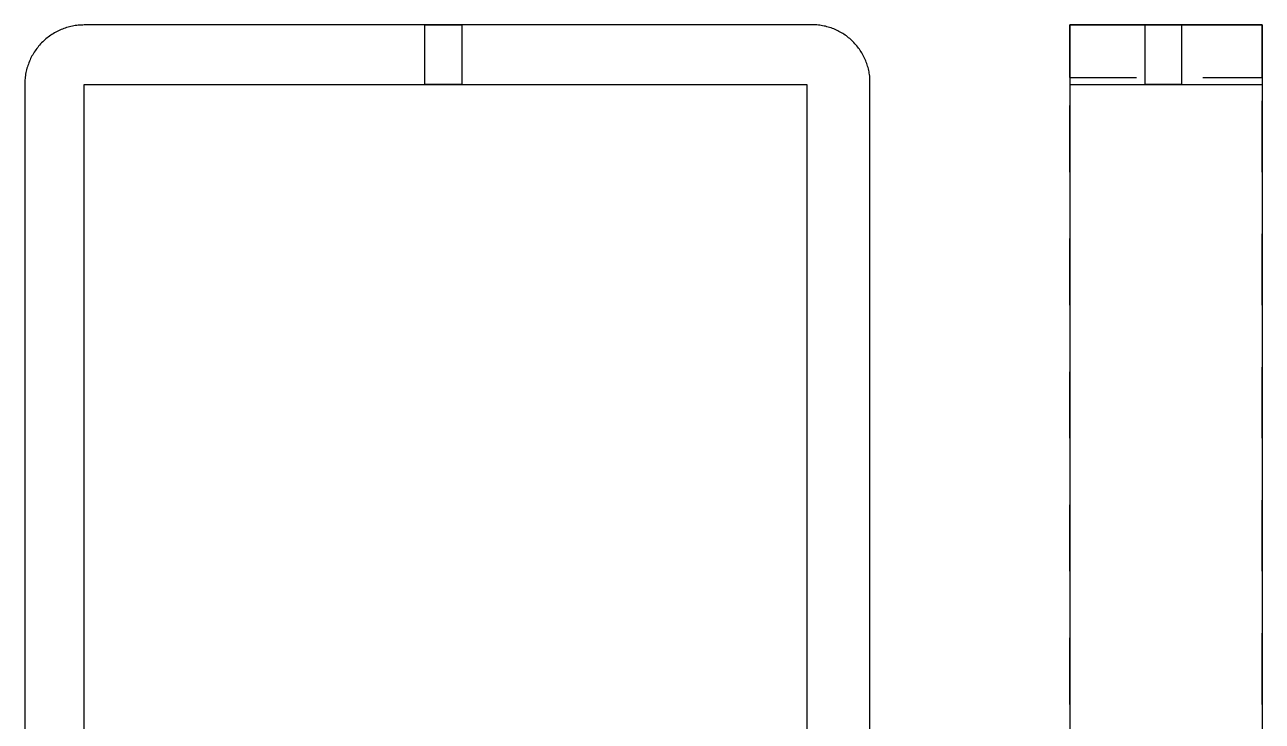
# Model space of a CAD drawing. Extents: x 0 to 1.86, y 0 to 2.09.
# Drawn here: x 0 to 1.86, y 1.047 to 2.094 of the extents above; entities that cross this region are included whole.
import ezdxf

# ---------------------------------------------------------------- set-up
doc = ezdxf.new("R2010")
doc.units = 0
doc.linetypes.add('HIDDEN', pattern=[0.075186, 0.050149, -0.025037])
for name, color, linetype in [('FRONT', 7, 'CONTINUOUS'), ('FRONT_HID', 7, 'HIDDEN'), ('LEFT', 7, 'CONTINUOUS'), ('LEFT_HID', 7, 'HIDDEN')]:
    doc.layers.add(name, color=color, linetype=linetype)

msp = doc.modelspace()

# ---------------------------------------------------------------- linework, layer by layer
at = {"layer": 'FRONT'}
for p, q in [((0.048565, 2.083345), (0.046597, 2.082304)), ((0.050559, 2.084336), (0.048565, 2.083345)), ((0.052577, 2.085277), (0.050559, 2.084336)), ((0.054618, 2.086167), (0.052577, 2.085277)), ((0.056681, 2.087007), (0.054618, 2.086167)), ((0.058764, 2.087794), (0.056681, 2.087007)), ((0.060865, 2.08853), (0.058764, 2.087794)), ((0.062985, 2.089212), (0.060865, 2.08853)), ((0.065121, 2.089842), (0.062985, 2.089212)), ((0.067272, 2.090418), (0.065121, 2.089842)), ((0.069436, 2.090941), (0.067272, 2.090418)), ((0.071613, 2.091409), (0.069436, 2.090941)), ((0.073801, 2.091823), (0.071613, 2.091409)), ((0.075998, 2.092183), (0.073801, 2.091823)), ((0.078204, 2.092487), (0.075998, 2.092183)), ((0.080417, 2.092736), (0.078204, 2.092487)), ((0.082635, 2.09293), (0.080417, 2.092736)), ((0.084858, 2.093069), (0.082635, 2.09293)), ((0.087083, 2.093152), (0.084858, 2.093069)), ((0.089309, 2.09318), (0.087083, 2.093152)), ((1.175411, 2.09318), (0.089309, 2.09318)), ((1.177579, 2.09335), (1.175411, 2.09318)), ((1.17975, 2.093466), (1.177579, 2.09335)), ((1.181923, 2.093527), (1.17975, 2.093466)), ((1.184097, 2.093535), (1.181923, 2.093527)), ((1.186271, 2.093488), (1.184097, 2.093535)), ((1.188443, 2.093387), (1.186271, 2.093488)), ((1.190611, 2.093232), (1.188443, 2.093387)), ((1.192775, 2.093023), (1.190611, 2.093232)), ((1.194933, 2.09276), (1.192775, 2.093023)), ((1.197084, 2.092443), (1.194933, 2.09276)), ((1.199227, 2.092073), (1.197084, 2.092443)), ((1.201359, 2.091649), (1.199227, 2.092073)), ((1.20348, 2.091172), (1.201359, 2.091649)), ((1.205589, 2.090643), (1.20348, 2.091172)), ((1.207684, 2.090061), (1.205589, 2.090643)), ((1.209764, 2.089428), (1.207684, 2.090061)), ((1.211827, 2.088742), (1.209764, 2.089428)), ((1.213872, 2.088006), (1.211827, 2.088742)), ((1.215899, 2.087218), (1.213872, 2.088006)), ((1.217905, 2.08638), (1.215899, 2.087218)), ((1.21989, 2.085493), (1.217905, 2.08638)), ((1.221852, 2.084556), (1.21989, 2.085493)), ((1.22379, 2.083571), (1.221852, 2.084556)), ((1.225703, 2.082538), (1.22379, 2.083571)), ((0.023841, 2.064617), (0.022347, 2.062966)), ((0.025376, 2.06623), (0.023841, 2.064617)), ((0.02695, 2.067804), (0.025376, 2.06623)), ((0.028564, 2.069339), (0.02695, 2.067804)), ((0.030215, 2.070833), (0.028564, 2.069339)), ((0.031902, 2.072286), (0.030215, 2.070833)), ((0.033626, 2.073696), (0.031902, 2.072286)), ((0.035384, 2.075062), (0.033626, 2.073696)), ((0.037176, 2.076385), (0.035384, 2.075062)), ((0.039, 2.077662), (0.037176, 2.076385)), ((0.040855, 2.078893), (0.039, 2.077662)), ((0.04274, 2.080078), (0.040855, 2.078893)), ((0.044655, 2.081215), (0.04274, 2.080078)), ((0.046597, 2.082304), (0.044655, 2.081215)), ((1.227589, 2.081457), (1.225703, 2.082538)), ((1.229448, 2.08033), (1.227589, 2.081457)), ((1.231279, 2.079156), (1.229448, 2.08033)), ((1.233079, 2.077938), (1.231279, 2.079156)), ((1.234849, 2.076674), (1.233079, 2.077938)), ((1.236586, 2.075368), (1.234849, 2.076674)), ((1.238291, 2.074018), (1.236586, 2.075368)), ((1.239961, 2.072626), (1.238291, 2.074018)), ((1.241596, 2.071193), (1.239961, 2.072626)), ((1.243195, 2.06972), (1.241596, 2.071193)), ((1.244756, 2.068207), (1.243195, 2.06972)), ((1.24628, 2.066656), (1.244756, 2.068207)), ((1.247764, 2.065067), (1.24628, 2.066656)), ((1.249208, 2.063442), (1.247764, 2.065067)), ((0.010876, 2.046583), (0.009835, 2.044615)), ((0.011965, 2.048526), (0.010876, 2.046583)), ((0.013102, 2.05044), (0.011965, 2.048526)), ((0.014287, 2.052325), (0.013102, 2.05044)), ((0.015518, 2.054181), (0.014287, 2.052325)), ((0.016796, 2.056005), (0.015518, 2.054181)), ((0.018118, 2.057796), (0.016796, 2.056005)), ((0.019484, 2.059554), (0.018118, 2.057796)), ((0.020894, 2.061278), (0.019484, 2.059554)), ((0.022347, 2.062966), (0.020894, 2.061278)), ((1.250611, 2.061781), (1.249208, 2.063442)), ((1.251972, 2.060086), (1.250611, 2.061781)), ((1.253291, 2.058357), (1.251972, 2.060086)), ((1.254566, 2.056596), (1.253291, 2.058357)), ((1.255797, 2.054804), (1.254566, 2.056596)), ((1.256983, 2.052982), (1.255797, 2.054804)), ((1.258123, 2.05113), (1.256983, 2.052982)), ((1.259216, 2.049251), (1.258123, 2.05113)), ((1.260262, 2.047345), (1.259216, 2.049251)), ((1.261261, 2.045414), (1.260262, 2.047345)), ((0.003338, 2.02806), (0.002762, 2.025909)), ((0.003968, 2.030195), (0.003338, 2.02806)), ((0.004651, 2.032315), (0.003968, 2.030195)), ((0.005386, 2.034417), (0.004651, 2.032315)), ((0.006174, 2.036499), (0.005386, 2.034417)), ((0.007013, 2.038562), (0.006174, 2.036499)), ((0.007903, 2.040603), (0.007013, 2.038562)), ((0.008844, 2.042621), (0.007903, 2.040603)), ((0.009835, 2.044615), (0.008844, 2.042621)), ((1.262211, 2.043458), (1.261261, 2.045414)), ((1.263112, 2.04148), (1.262211, 2.043458)), ((1.263963, 2.039479), (1.263112, 2.04148)), ((1.264764, 2.037458), (1.263963, 2.039479)), ((1.265515, 2.035418), (1.264764, 2.037458)), ((1.266214, 2.033359), (1.265515, 2.035418)), ((1.266862, 2.031284), (1.266214, 2.033359)), ((1.267458, 2.029193), (1.266862, 2.031284)), ((1.268001, 2.027088), (1.267458, 2.029193)), ((0.00025, 2.010545), (0.000111, 2.008323)), ((0.000444, 2.012763), (0.00025, 2.010545)), ((0.000693, 2.014976), (0.000444, 2.012763)), ((0.000998, 2.017182), (0.000693, 2.014976)), ((0.001357, 2.019379), (0.000998, 2.017182)), ((0.001771, 2.021567), (0.001357, 2.019379)), ((0.002239, 2.023744), (0.001771, 2.021567)), ((0.002762, 2.025909), (0.002239, 2.023744)), ((1.268492, 2.02497), (1.268001, 2.027088)), ((1.26893, 2.02284), (1.268492, 2.02497)), ((1.269315, 2.0207), (1.26893, 2.02284)), ((1.269647, 2.018552), (1.269315, 2.0207)), ((1.269924, 2.016395), (1.269647, 2.018552)), ((1.270148, 2.014233), (1.269924, 2.016395)), ((1.270148, 0.672128), (1.270148, 2.014233)), ((0.000028, 2.006098), (0, 2.003871)), ((0, 2.003871), (0, 0.679118)), ((0.000111, 2.008323), (0.000028, 2.006098)), ((0.089309, 0.679118), (0.089309, 2.003871)), ((0.089309, 2.003871), (1.175411, 2.003871)), ((1.175411, 2.003871), (1.175411, 0.672128))]:
    msp.add_line(p, q, dxfattribs=at)
at = {"layer": 'FRONT_HID', "linetype": 'HIDDEN'}
for p, q in [((0.656826, 2.09318), (0.601563, 2.09318)), ((0.601563, 2.09318), (0.656826, 2.09318)), ((0.601563, 2.003871), (0.601563, 2.09318)), ((0.656826, 2.09318), (0.656826, 2.003871)), ((0.656826, 2.003871), (0.601563, 2.003871)), ((0.601563, 2.003871), (0.656826, 2.003871))]:
    msp.add_line(p, q, dxfattribs=at)
at = {"layer": 'LEFT'}
for p, q in [((1.570894, 2.093538), (1.570894, 2.09318)), ((1.859956, 2.093538), (1.570894, 2.093538)), ((1.570894, 2.09318), (1.570894, 2.003871)), ((1.570894, 2.09318), (1.859956, 2.09318)), ((1.859956, 2.093538), (1.859956, 2.09318)), ((1.859956, 2.09318), (1.859956, 2.003871)), ((1.570894, 2.003871), (1.570894, 0.679118)), ((1.570894, 2.003871), (1.859956, 2.003871)), ((1.859956, 2.003871), (1.859956, 0.679118))]:
    msp.add_line(p, q, dxfattribs=at)
at = {"layer": 'LEFT_HID', "linetype": 'HIDDEN'}
for p, q in [((1.570894, 2.014233), (1.570894, 2.093538)), ((1.570894, 2.09318), (1.570894, 2.014233)), ((1.711519, 2.09318), (1.683887, 2.09318)), ((1.683887, 2.09318), (1.739151, 2.09318)), ((1.683887, 2.003871), (1.683887, 2.09318)), ((1.739151, 2.09318), (1.711519, 2.09318)), ((1.739151, 2.003871), (1.739151, 2.09318)), ((1.859956, 2.014233), (1.859956, 2.093538)), ((1.859956, 2.09318), (1.859956, 2.014233)), ((1.570894, 2.014233), (1.570894, 2.003871)), ((1.570894, 0.672128), (1.570894, 2.014233)), ((1.570894, 2.014233), (1.859956, 2.014233)), ((1.859956, 2.014233), (1.859956, 2.003871)), ((1.859956, 0.672128), (1.859956, 2.014233)), ((1.570894, 2.003871), (1.570894, 0.672128)), ((1.711519, 2.003871), (1.683887, 2.003871)), ((1.683887, 2.003871), (1.739151, 2.003871)), ((1.739151, 2.003871), (1.711519, 2.003871)), ((1.859956, 0.679118), (1.859956, 2.003871)), ((1.859956, 2.003871), (1.859956, 0.672128))]:
    msp.add_line(p, q, dxfattribs=at)

doc.saveas('drawing.dxf')
